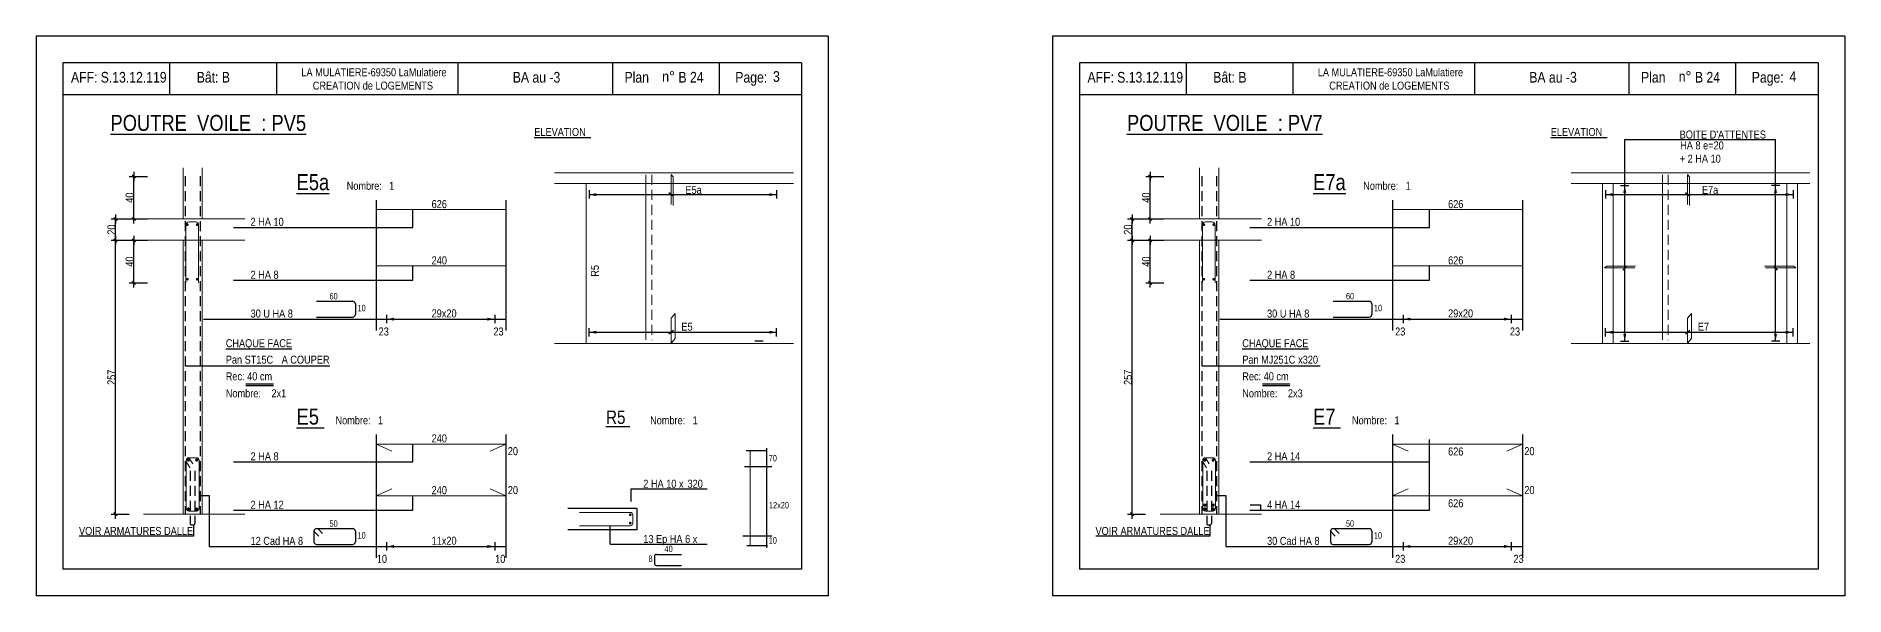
# Model space of a CAD drawing. Header units: metres. Extents: x -9927 to 45032, y -190416 to 12166.
# Drawn here: x 3250 to 6641, y -150821 to -149771 of the extents above; entities that cross this region are included whole.
import ezdxf
from ezdxf.enums import TextEntityAlignment as Align

# ---------------------------------------------------------------- set-up
doc = ezdxf.new("R2010")
doc.units = ezdxf.units.M
doc.header["$PDMODE"] = 65
doc.linetypes.add('CACHE2', pattern=[0.1875, 0.125, -0.0625])
for name, color, linetype in [('01_cote_gen', 4, 'Continuous'), ('01_fenetres', 171, 'Continuous'), ('01_linteaux', 3, 'Continuous'), ('01_sem', 42, 'Continuous'), ('01_texte', 230, 'Continuous'), ('AA_COTES', 2, 'Continuous')]:
    doc.layers.add(name, color=color, linetype=linetype)
doc.styles.add('STYLE2', font='ARIALN.TTF')
doc.dimstyles.new('JB25', dxfattribs={"dimscale": 0.1, "dimtxt": 150, "dimasz": 17, "dimexe": 0.1, "dimexo": 0.1, "dimgap": 0.09, "dimtad": 1, "dimdec": 1, "dimlfac": 0.5, "dimdsep": 46, "dimtxsty": 'STYLE2', "dimblk1": 'BOND_G', "dimblk2": 'BOND_D', "dimsah": 1, "dimcen": 1.5, "dimdle": 0.01, "dimse1": 1, "dimse2": 1, "dimclrd": 4, "dimclre": 2, "dimclrt": 5, "dimadec": 0, "dimazin": 0, "dimtfac": 2.333333, "dimtdec": 1, "dimtix": 1, "dimtmove": 2, "dimatfit": 3, "dimldrblk": 'BOND_G', "dimfxl": 1, "dimtolj": 1, "dimtzin": 0, "dimarcsym": 0})

# ---------------------------------------------------------------- blocks, each defined once
blk = doc.blocks.new('BOND_G')
at = {"layer": 'AA_COTES', "color": 0}
for p, q in [((5, 0), (-5, 0)), ((1.8, 1.8), (-1.8, -1.8)), ((0, -5), (0, 15))]:
    blk.add_line(p, q, dxfattribs=at)
blk = doc.blocks.new('BOND_D')
at = {"layer": 'AA_COTES', "color": 0}
for p, q in [((5, 0), (-5, 0)), ((-1.8, -1.8), (1.8, 1.8)), ((0, 5), (0, -15))]:
    blk.add_line(p, q, dxfattribs=at)
blk = doc.blocks.new('*D1394')
at = {"layer": '01_cote_gen', "color": 4, "linetype": 'Continuous', "lineweight": -2, "transparency": 16777216}
blk.add_line((5338.9, -150232.7), (5338.9, -150156.1), dxfattribs=at)
at = {"layer": 'DEFPOINTS', "color": 0, "linetype": 'Continuous', "lineweight": 0, "transparency": 16777216}
for p in [(5338.9, -150154.4), (5413.2, -150154.4), (5418.7, -150234.4)]:
    blk.add_point(p, dxfattribs=at)
at = {"layer": '01_cote_gen', "color": 4, "linetype": 'Continuous', "lineweight": -2, "transparency": 16777216, "xscale": 1.7, "yscale": 1.7, "zscale": 1.7}
for name, p, rotation in [('BOND_D', (5338.9, -150154.4), 90), ('BOND_G', (5338.9, -150234.4), 270)]:
    blk.add_blockref(name, p, dxfattribs=dict(at, rotation=rotation))
at = {"layer": '01_cote_gen', "color": 5, "linetype": 'Continuous', "lineweight": 0, "transparency": 16777216, "insert": (5331.2, -150194.4), "char_height": 15, "attachment_point": 5, "rotation": 90, "style": 'STYLE2'}
blk.add_mtext('\\A1;40', dxfattribs=at)
blk = doc.blocks.new('*D1395')
at = {"layer": '01_cote_gen', "color": 4, "linetype": 'Continuous', "lineweight": -2, "transparency": 16777216}
blk.add_line((5304.8, -150152.7), (5304.8, -150116.1), dxfattribs=at)
at = {"layer": 'DEFPOINTS', "color": 0, "linetype": 'Continuous', "lineweight": 0, "transparency": 16777216}
for p in [(5304.8, -150114.4), (5380.4, -150114.4), (5380.4, -150154.4)]:
    blk.add_point(p, dxfattribs=at)
at = {"layer": '01_cote_gen', "color": 4, "linetype": 'Continuous', "lineweight": -2, "transparency": 16777216, "xscale": 1.7, "yscale": 1.7, "zscale": 1.7}
for name, p, rotation in [('BOND_D', (5304.8, -150114.4), 90), ('BOND_G', (5304.8, -150154.4), 270)]:
    blk.add_blockref(name, p, dxfattribs=dict(at, rotation=rotation))
at = {"layer": '01_cote_gen', "color": 5, "linetype": 'Continuous', "lineweight": 0, "transparency": 16777216, "insert": (5297.1, -150134.4), "char_height": 15, "attachment_point": 5, "rotation": 90, "style": 'STYLE2'}
blk.add_mtext('\\A1;20', dxfattribs=at)
blk = doc.blocks.new('*D1396')
at = {"layer": '01_cote_gen', "color": 4, "lineweight": -2, "transparency": 16777216}
blk.add_line((5304.8, -150666.7), (5304.8, -150156.1), dxfattribs=at)
at = {"layer": 'DEFPOINTS', "color": 0, "lineweight": 0, "transparency": 16777216}
for p in [(5304.8, -150154.4), (5313.3, -150154.4), (5357.3, -150668.4)]:
    blk.add_point(p, dxfattribs=at)
at = {"layer": '01_cote_gen', "color": 4, "lineweight": -2, "transparency": 16777216, "xscale": 1.7, "yscale": 1.7, "zscale": 1.7}
for name, p, rotation in [('BOND_D', (5304.8, -150154.4), 90), ('BOND_G', (5304.8, -150668.4), 270)]:
    blk.add_blockref(name, p, dxfattribs=dict(at, rotation=rotation))
at = {"layer": '01_cote_gen', "color": 5, "lineweight": 0, "transparency": 16777216, "insert": (5297.1, -150411.4), "char_height": 15, "attachment_point": 5, "rotation": 90, "style": 'STYLE2'}
blk.add_mtext('\\A1;257', dxfattribs=at)
blk = doc.blocks.new('*D1397')
at = {"layer": '01_cote_gen', "color": 4, "lineweight": -2, "transparency": 16777216}
blk.add_line((5338.9, -150112.7), (5338.9, -150036.1), dxfattribs=at)
at = {"layer": 'DEFPOINTS', "color": 0, "lineweight": 0, "transparency": 16777216}
for p in [(5338.9, -150034.4), (5435.3, -150034.4), (5403.8, -150114.4)]:
    blk.add_point(p, dxfattribs=at)
at = {"layer": '01_cote_gen', "color": 4, "lineweight": -2, "transparency": 16777216, "xscale": 1.7, "yscale": 1.7, "zscale": 1.7}
for name, p, rotation in [('BOND_D', (5338.9, -150034.4), 90), ('BOND_G', (5338.9, -150114.4), 270)]:
    blk.add_blockref(name, p, dxfattribs=dict(at, rotation=rotation))
at = {"layer": '01_cote_gen', "color": 5, "lineweight": 0, "transparency": 16777216, "insert": (5331.2, -150074.4), "char_height": 15, "attachment_point": 5, "rotation": 90, "style": 'STYLE2'}
blk.add_mtext('\\A1;40', dxfattribs=at)
blk = doc.blocks.new('*D1398')
at = {"layer": '01_cote_gen', "color": 4, "linetype": 'Continuous', "lineweight": -2, "transparency": 16777216}
blk.add_line((3433.4, -150232.7), (3433.4, -150156.1), dxfattribs=at)
at = {"layer": 'DEFPOINTS', "color": 0, "linetype": 'Continuous', "lineweight": 0, "transparency": 16777216}
for p in [(3433.4, -150154.4), (3507.7, -150154.4), (3513.2, -150234.4)]:
    blk.add_point(p, dxfattribs=at)
at = {"layer": '01_cote_gen', "color": 4, "linetype": 'Continuous', "lineweight": -2, "transparency": 16777216, "xscale": 1.7, "yscale": 1.7, "zscale": 1.7}
for name, p, rotation in [('BOND_D', (3433.4, -150154.4), 90), ('BOND_G', (3433.4, -150234.4), 270)]:
    blk.add_blockref(name, p, dxfattribs=dict(at, rotation=rotation))
at = {"layer": '01_cote_gen', "color": 5, "linetype": 'Continuous', "lineweight": 0, "transparency": 16777216, "insert": (3425.7, -150194.4), "char_height": 15, "attachment_point": 5, "rotation": 90, "style": 'STYLE2'}
blk.add_mtext('\\A1;40', dxfattribs=at)
blk = doc.blocks.new('*D1399')
at = {"layer": '01_cote_gen', "color": 4, "linetype": 'Continuous', "lineweight": -2, "transparency": 16777216}
blk.add_line((3399.3, -150152.7), (3399.3, -150116.1), dxfattribs=at)
at = {"layer": 'DEFPOINTS', "color": 0, "linetype": 'Continuous', "lineweight": 0, "transparency": 16777216}
for p in [(3399.3, -150114.4), (3474.9, -150114.4), (3474.9, -150154.4)]:
    blk.add_point(p, dxfattribs=at)
at = {"layer": '01_cote_gen', "color": 4, "linetype": 'Continuous', "lineweight": -2, "transparency": 16777216, "xscale": 1.7, "yscale": 1.7, "zscale": 1.7}
for name, p, rotation in [('BOND_D', (3399.3, -150114.4), 90), ('BOND_G', (3399.3, -150154.4), 270)]:
    blk.add_blockref(name, p, dxfattribs=dict(at, rotation=rotation))
at = {"layer": '01_cote_gen', "color": 5, "linetype": 'Continuous', "lineweight": 0, "transparency": 16777216, "insert": (3391.6, -150134.4), "char_height": 15, "attachment_point": 5, "rotation": 90, "style": 'STYLE2'}
blk.add_mtext('\\A1;20', dxfattribs=at)
blk = doc.blocks.new('*D1400')
at = {"layer": '01_cote_gen', "color": 4, "lineweight": -2, "transparency": 16777216}
blk.add_line((3399.3, -150666.7), (3399.3, -150156.1), dxfattribs=at)
at = {"layer": 'DEFPOINTS', "color": 0, "lineweight": 0, "transparency": 16777216}
for p in [(3399.3, -150154.4), (3407.8, -150154.4), (3451.8, -150668.4)]:
    blk.add_point(p, dxfattribs=at)
at = {"layer": '01_cote_gen', "color": 4, "lineweight": -2, "transparency": 16777216, "xscale": 1.7, "yscale": 1.7, "zscale": 1.7}
for name, p, rotation in [('BOND_D', (3399.3, -150154.4), 90), ('BOND_G', (3399.3, -150668.4), 270)]:
    blk.add_blockref(name, p, dxfattribs=dict(at, rotation=rotation))
at = {"layer": '01_cote_gen', "color": 5, "lineweight": 0, "transparency": 16777216, "insert": (3391.6, -150411.4), "char_height": 15, "attachment_point": 5, "rotation": 90, "style": 'STYLE2'}
blk.add_mtext('\\A1;257', dxfattribs=at)
blk = doc.blocks.new('*D1401')
at = {"layer": '01_cote_gen', "color": 4, "lineweight": -2, "transparency": 16777216}
blk.add_line((3433.4, -150112.7), (3433.4, -150036.1), dxfattribs=at)
at = {"layer": 'DEFPOINTS', "color": 0, "lineweight": 0, "transparency": 16777216}
for p in [(3433.4, -150034.4), (3529.8, -150034.4), (3498.3, -150114.4)]:
    blk.add_point(p, dxfattribs=at)
at = {"layer": '01_cote_gen', "color": 4, "lineweight": -2, "transparency": 16777216, "xscale": 1.7, "yscale": 1.7, "zscale": 1.7}
for name, p, rotation in [('BOND_D', (3433.4, -150034.4), 90), ('BOND_G', (3433.4, -150114.4), 270)]:
    blk.add_blockref(name, p, dxfattribs=dict(at, rotation=rotation))
at = {"layer": '01_cote_gen', "color": 5, "lineweight": 0, "transparency": 16777216, "insert": (3425.7, -150074.4), "char_height": 15, "attachment_point": 5, "rotation": 90, "style": 'STYLE2'}
blk.add_mtext('\\A1;40', dxfattribs=at)

msp = doc.modelspace()

# ---------------------------------------------------------------- linework, layer by layer
at = {"layer": '01_cote_gen', "color": 5, "linetype": 'Continuous', "lineweight": 0}
for p, q in [((4393.42, -150031.46), (4393.42, -150341.22)), ((6298.97, -150031.46), (6298.97, -150341.22))]:
    msp.add_line(p, q, dxfattribs=at)
at = {"layer": '01_cote_gen', "color": 5, "linetype": 'CACHE2', "lineweight": 0, "ltscale": 150}
for p, q in [((4404.57, -150031.46), (4404.57, -150341.7)), ((6310.11, -150031.46), (6310.11, -150341.7))]:
    msp.add_line(p, q, dxfattribs=at)
at = {"layer": '01_fenetres', "ltscale": 30}
for p, q in [((3300.47, -149821.4), (3300.47, -150771.4)), ((3300.47, -149821.4), (3300.47, -150771.4)), ((3300.47, -149821.4), (3300.47, -150771.4)), ((4685.47, -149821.4), (3300.47, -149821.4)), ((3500.47, -149821.4), (3500.47, -149881.4)), ((3700.86, -149821.4), (3700.86, -149881.4)), ((4041.04, -149821.4), (4041.04, -149881.4)), ((4331.34, -149881.4), (4331.34, -149821.4)), ((4531.34, -149881.4), (4531.34, -149821.4)), ((4685.47, -149821.4), (4685.47, -150771.4)), ((5206.01, -149821.4), (5206.01, -150771.4)), ((5206.01, -149821.4), (5206.01, -150771.4)), ((5206.01, -149821.4), (5206.01, -150771.4)), ((6591.01, -149821.4), (5206.01, -149821.4)), ((5406.01, -149821.4), (5406.01, -149881.4)), ((5606.41, -149821.4), (5606.41, -149881.4)), ((5946.58, -149821.4), (5946.58, -149881.4)), ((6236.88, -149881.4), (6236.88, -149821.4)), ((6436.88, -149881.4), (6436.88, -149821.4)), ((6591.01, -149821.4), (6591.01, -150771.4)), ((4685.47, -149881.4), (3300.47, -149881.4)), ((6591.01, -149881.4), (5206.01, -149881.4)), ((4685.47, -150771.4), (3300.47, -150771.4)), ((6591.01, -150771.4), (5206.01, -150771.4))]:
    msp.add_line(p, q, dxfattribs=at)
at = {"layer": '01_linteaux', "linetype": 'Continuous'}
for p, q in [((3776.25, -150268.84), (3843.83, -150268.84)), ((5681.79, -150268.84), (5749.38, -150268.84)), ((3776.25, -150298.45), (3843.83, -150298.45)), ((3848.83, -150273.84), (3848.83, -150293.45)), ((5681.79, -150298.45), (5749.38, -150298.45)), ((5754.38, -150273.84), (5754.38, -150293.45)), ((3771.25, -150700.29), (3771.25, -150719.9)), ((3771.25, -150700.29), (3780.26, -150709.28)), ((3776.25, -150695.29), (3843.83, -150695.29)), ((3778.44, -150695.29), (3787.45, -150704.28)), ((3848.83, -150700.29), (3848.83, -150719.9)), ((5676.79, -150700.29), (5676.79, -150719.9)), ((5676.79, -150700.29), (5685.8, -150709.28)), ((5681.79, -150695.29), (5749.38, -150695.29)), ((5683.98, -150695.29), (5692.99, -150704.28)), ((5754.38, -150700.29), (5754.38, -150719.9)), ((3776.25, -150724.9), (3843.83, -150724.9)), ((5681.79, -150724.9), (5749.38, -150724.9))]:
    msp.add_line(p, q, dxfattribs=at)
for centre, start, end in [((3843.83, -150273.84), 0, 90), ((5749.38, -150273.84), 0, 90), ((3843.83, -150293.45), 270, 0), ((5749.38, -150293.45), 270, 0), ((3776.25, -150700.29), 90, 180), ((3843.83, -150700.29), 0, 90), ((5681.79, -150700.29), 90, 180), ((5749.38, -150700.29), 0, 90), ((3776.25, -150719.9), 180, 270), ((3843.83, -150719.9), 270, 0), ((5681.79, -150719.9), 180, 270), ((5749.38, -150719.9), 270, 0)]:
    msp.add_arc(centre, 5, start, end, dxfattribs=at)
at = {"layer": '01_sem', "color": 2, "lineweight": 0, "ltscale": 7}
for p, q in [((3525.8, -150114.4), (3525.8, -150018.66)), ((3561.8, -150114.4), (3561.8, -150018.66)), ((4222.35, -150027.77), (4670.13, -150027.77)), ((4440.85, -150030.86), (4440.85, -150087.52)), ((4440.85, -150030.86), (4444.39, -150035.09)), ((5431.34, -150114.4), (5431.34, -150018.66)), ((5467.34, -150114.4), (5467.34, -150018.66)), ((6127.89, -150027.77), (6575.67, -150027.77)), ((6346.39, -150030.86), (6346.39, -150087.52)), ((6346.39, -150030.86), (6349.93, -150035.09)), ((4222.35, -150047.77), (4670.13, -150047.77)), ((4281.45, -150047.77), (4281.45, -150347.77)), ((4444.39, -150035.09), (4444.39, -150089.01)), ((6127.89, -150047.77), (6575.67, -150047.77)), ((6186.99, -150047.77), (6186.99, -150347.77)), ((6206.99, -150047.77), (6206.99, -150347.77)), ((6349.93, -150035.09), (6349.93, -150089.01)), ((6532.51, -150047.77), (6532.51, -150347.77)), ((6552.51, -150047.77), (6552.51, -150347.77)), ((3887.68, -150096.77), (4131.16, -150096.77)), ((5793.22, -150096.77), (6036.7, -150096.77)), ((3451.75, -150114.4), (3641.74, -150114.4)), ((3531.08, -150126), (3531.08, -150234.4)), ((3549.08, -150120), (3537.08, -150120)), ((3555.08, -150126), (3555.08, -150234.4)), ((5357.29, -150114.4), (5547.28, -150114.4)), ((5436.62, -150126), (5436.62, -150234.4)), ((5454.62, -150120), (5442.62, -150120)), ((5460.62, -150126), (5460.62, -150234.4)), ((3451.75, -150154.4), (3641.74, -150154.4)), ((3525.8, -150154.4), (3525.8, -150668.4)), ((3561.8, -150154.4), (3561.8, -150668.4)), ((5357.29, -150154.4), (5547.28, -150154.4)), ((5431.34, -150154.4), (5431.34, -150668.4)), ((5467.34, -150154.4), (5467.34, -150668.4)), ((3887.68, -150202.35), (4131.16, -150202.35)), ((5793.22, -150202.35), (6036.7, -150202.35)), ((6190.62, -150206.32), (6194.86, -150202.79)), ((6190.62, -150206.32), (6247.29, -150206.32)), ((6194.86, -150202.79), (6248.78, -150202.79)), ((6544.65, -150202.79), (6490.73, -150202.79)), ((6548.88, -150206.32), (6492.22, -150206.32)), ((6544.65, -150202.79), (6548.88, -150206.32)), ((4440.85, -150300.27), (4448.13, -150291.57)), ((4440.85, -150347.32), (4440.85, -150300.27)), ((4448.13, -150338.61), (4448.13, -150291.57)), ((6346.39, -150300.27), (6353.67, -150291.57)), ((6346.39, -150347.32), (6346.39, -150300.27)), ((6353.67, -150338.61), (6353.67, -150291.57)), ((4222.35, -150347.77), (4670.13, -150347.77)), ((4440.85, -150347.32), (4448.13, -150338.61)), ((6127.89, -150347.77), (6575.67, -150347.77)), ((6346.39, -150347.32), (6353.67, -150338.61)), ((3887.68, -150536.63), (4131.16, -150536.63)), ((3887.68, -150536.63), (3917, -150549.97)), ((4131.16, -150536.63), (4101.83, -150549.97)), ((5793.22, -150536.63), (6036.7, -150536.63)), ((5793.22, -150536.63), (5822.54, -150549.97)), ((6036.7, -150536.63), (6007.37, -150549.97)), ((3531.8, -150567.4), (3531.8, -150657.4)), ((3531.8, -150570.18), (3539.15, -150581.37)), ((3536.8, -150562.4), (3550.8, -150562.4)), ((3536.8, -150562.4), (3544.15, -150573.59)), ((3555.8, -150567.4), (3555.8, -150657.4)), ((4589.01, -150549.55), (4589.01, -150726.74)), ((5437.34, -150567.4), (5437.34, -150657.4)), ((5437.34, -150570.18), (5444.69, -150581.37)), ((5442.34, -150562.4), (5456.34, -150562.4)), ((5442.34, -150562.4), (5449.69, -150573.59)), ((5461.34, -150567.4), (5461.34, -150657.4)), ((3887.68, -150633.8), (3917, -150620.46)), ((3887.68, -150633.8), (4131.16, -150633.8)), ((4131.16, -150633.8), (4101.83, -150620.46)), ((5793.22, -150633.8), (5822.54, -150620.46)), ((5793.22, -150633.8), (6036.7, -150633.8)), ((6036.7, -150633.8), (6007.37, -150620.46)), ((3451.75, -150668.4), (3641.74, -150668.4)), ((3468.38, -150668.4), (3620.68, -150668.4)), ((3536.8, -150662.4), (3550.8, -150662.4)), ((4364.04, -150664.85), (4269.04, -150664.85)), ((4369.04, -150669.85), (4369.04, -150684.85)), ((5357.29, -150668.4), (5547.28, -150668.4)), ((5373.92, -150668.4), (5526.22, -150668.4)), ((5442.34, -150662.4), (5456.34, -150662.4)), ((4364.04, -150689.85), (4269.04, -150689.85))]:
    msp.add_line(p, q, dxfattribs=at)
at = {"layer": '01_sem', "color": 2, "lineweight": 0, "ltscale": 7, "flags": 128}
for points, const_width in [([(3533.91, -150123.89, -1), (3533.91, -150126.39, -1)], 2.5), ([(3552.25, -150123.89, 1), (3552.25, -150126.39, 1)], 2.5), ([(5439.45, -150123.89, -1), (5439.45, -150126.39, -1)], 2.5), ([(5457.79, -150123.89, 1), (5457.79, -150126.39, 1)], 2.5), ([(3533.91, -150226.16, -1), (3533.91, -150228.66, -1)], 2.5), ([(3552.25, -150226.16, 1), (3552.25, -150228.66, 1)], 2.5), ([(5439.45, -150226.16, -1), (5439.45, -150228.66, -1)], 2.5), ([(5457.79, -150226.16, 1), (5457.79, -150228.66, 1)], 2.5), ([(3534.32, -150566.7, 1), (3537.32, -150566.7, 1)], 3), ([(3549.95, -150566.7, 1), (3552.95, -150566.7, 1)], 3), ([(5439.86, -150566.7, 1), (5442.86, -150566.7, 1)], 3), ([(5455.5, -150566.7, 1), (5458.5, -150566.7, 1)], 3), ([(3534.32, -150658.55, 1), (3537.32, -150658.55, 1)], 3), ([(3549.95, -150658.55, 1), (3552.95, -150658.55, 1)], 3), ([(4364.13, -150667.99, 1), (4364.13, -150670.49, 1)], 2.5), ([(5439.86, -150651.14, 1), (5442.86, -150651.14, 1)], 3), ([(5439.86, -150658.55, 1), (5442.86, -150658.55, 1)], 3), ([(5455.5, -150651.14, 1), (5458.5, -150651.14, 1)], 3), ([(5455.5, -150658.55, 1), (5458.5, -150658.55, 1)], 3), ([(4364.04, -150683.6, 1), (4364.04, -150686.1, 1)], 2.5)]:
    msp.add_lwpolyline(points, format="xyb", close=True, dxfattribs=dict(at, const_width=const_width))
at = {"layer": '01_sem', "color": 2, "lineweight": 0, "ltscale": 7}
for centre, radius, start, end in [((3537.08, -150126), 6, 90, 180), ((3549.08, -150126), 6, 0, 90), ((5442.62, -150126), 6, 90, 180), ((5454.62, -150126), 6, 0, 90), ((3536.8, -150567.4), 5, 90, 180), ((3550.8, -150567.4), 5, 0, 90), ((5442.34, -150567.4), 5, 90, 180), ((5456.34, -150567.4), 5, 0, 90), ((3536.8, -150657.4), 5, 180, 270), ((3550.8, -150657.4), 5, 270, 0), ((4364.04, -150669.85), 5, 0, 90), ((5442.34, -150657.4), 5, 180, 270), ((5456.34, -150657.4), 5, 270, 0), ((4364.04, -150684.85), 5, 270, 0)]:
    msp.add_arc(centre, radius, start, end, dxfattribs=at)
at = {"layer": '01_texte', "ltscale": 30}
for p, q in [((3250.47, -149771.4), (3250.47, -150821.4)), ((4735.47, -149771.4), (3250.47, -149771.4)), ((4735.47, -149771.4), (4735.47, -150821.4)), ((5156.01, -149771.4), (5156.01, -150821.4)), ((6641.01, -149771.4), (5156.01, -149771.4)), ((6641.01, -149771.4), (6641.01, -150821.4)), ((6228.45, -150343.91), (6228.45, -149965.49)), ((6511.06, -150343.91), (6511.06, -149965.49)), ((4286.82, -150060.62), (4286.82, -150076.25)), ((4444.99, -150071.99), (4436.72, -150065.36)), ((4638.51, -150060.62), (4638.51, -150076.25)), ((6192.37, -150060.62), (6192.37, -150076.25)), ((6220.38, -150051.68), (6236.02, -150051.68)), ((6350.53, -150071.99), (6342.26, -150065.36)), ((6519.12, -150051.68), (6503.48, -150051.68)), ((6544.05, -150060.62), (6544.05, -150076.25)), ((3887.68, -150078.82), (3887.68, -150323.45)), ((3956.68, -150130.17), (3956.68, -150096.77)), ((4131.16, -150078.82), (4131.16, -150323.45)), ((4286.82, -150068.68), (4638.51, -150068.68)), ((5793.22, -150078.82), (5793.22, -150323.45)), ((5862.23, -150130.17), (5862.23, -150096.77)), ((6036.7, -150078.82), (6036.7, -150323.45)), ((6192.37, -150068.68), (6544.05, -150068.68)), ((3620.27, -150130.17), (3956.68, -150130.17)), ((5525.81, -150130.17), (5862.23, -150130.17)), ((3620.27, -150229.45), (3956.68, -150229.45)), ((3956.68, -150229.45), (3956.68, -150202.35)), ((5525.81, -150229.45), (5862.23, -150229.45)), ((5862.23, -150229.45), (5862.23, -150202.35)), ((6231.76, -150202.19), (6225.13, -150210.46)), ((6507.75, -150202.19), (6514.37, -150210.46)), ((3563.85, -150302.31), (4131.16, -150302.31)), ((3907.39, -150294.25), (3907.39, -150309.89)), ((4110.06, -150294.25), (4110.06, -150309.89)), ((5469.39, -150302.31), (6036.7, -150302.31)), ((5812.93, -150294.25), (5812.93, -150309.89)), ((6015.61, -150294.25), (6015.61, -150309.89)), ((4286.82, -150334.93), (4286.82, -150319.29)), ((4286.82, -150326.87), (4638.51, -150326.87)), ((4444.99, -150323.56), (4436.72, -150330.18)), ((4638.51, -150334.93), (4638.51, -150319.29)), ((6192.37, -150334.93), (6192.37, -150319.29)), ((6192.37, -150326.87), (6544.05, -150326.87)), ((6350.53, -150323.56), (6342.26, -150330.18)), ((6544.05, -150334.93), (6544.05, -150319.29)), ((4613.58, -150343.91), (4597.94, -150343.91)), ((6220.38, -150343.91), (6236.02, -150343.91)), ((6519.12, -150343.91), (6503.48, -150343.91)), ((3887.68, -150518.69), (3887.68, -150749.91)), ((3956.68, -150570.04), (3956.68, -150536.63)), ((4131.16, -150518.69), (4131.16, -150749.91)), ((5793.22, -150518.69), (5793.22, -150749.91)), ((5862.23, -150660.9), (5862.23, -150528.22)), ((6036.7, -150518.69), (6036.7, -150749.91)), ((3620.27, -150570.04), (3956.68, -150570.04)), ((5525.81, -150570.04), (5862.23, -150570.04)), ((3555.8, -150633.36), (3574.97, -150633.36)), ((3574.97, -150633.36), (3574.97, -150728.76)), ((3956.68, -150660.9), (3956.68, -150633.8)), ((5461.34, -150633.36), (5480.51, -150633.36)), ((5480.51, -150633.36), (5480.51, -150728.76)), ((3620.27, -150660.9), (3956.68, -150660.9)), ((5525.81, -150660.9), (5862.23, -150660.9)), ((5526, -150650.43), (5545.36, -150650.43)), ((5545.36, -150650.43), (5545.36, -150660.9)), ((3545.09, -150688.45), (3545.09, -150709.68)), ((5450.63, -150688.45), (5450.63, -150709.68)), ((3545.09, -150709.68), (3331.3, -150709.68)), ((3574.97, -150728.76), (4131.16, -150728.76)), ((3907.39, -150720.7), (3907.39, -150736.34)), ((4110.06, -150720.7), (4110.06, -150736.34)), ((5450.63, -150709.68), (5236.84, -150709.68)), ((5480.51, -150728.76), (6036.7, -150728.76)), ((5812.93, -150720.7), (5812.93, -150736.34)), ((6015.61, -150720.7), (6015.61, -150736.34)), ((4735.47, -150821.4), (3250.47, -150821.4)), ((6641.01, -150821.4), (5156.01, -150821.4))]:
    msp.add_line(p, q, dxfattribs=at)
at = {"layer": '01_texte'}
for p, q in [((6228.45, -149965.49), (6511.06, -149965.49)), ((3529.8, -150389.89), (3801.12, -150389.89)), ((5435.34, -150389.89), (5657.58, -150389.89)), ((3695.27, -150424.07), (3643.51, -150424.07)), ((3695.27, -150427.38), (3643.51, -150427.38)), ((5600.81, -150424.07), (5549.06, -150424.07)), ((5600.81, -150427.38), (5549.06, -150427.38)), ((4619.76, -150549.55), (4581.55, -150549.55)), ((4619.76, -150544.13), (4619.76, -150731.15)), ((4629.31, -150579.63), (4578.47, -150579.63)), ((4365.67, -150644.65), (4365.67, -150620.6)), ((4365.67, -150620.6), (4508.39, -150620.6)), ((4376.54, -150657.35), (4247.02, -150657.35)), ((4376.54, -150657.35), (4376.54, -150697.35)), ((4376.54, -150697.35), (4247.02, -150697.35)), ((4326.39, -150724.31), (4326.39, -150689.85)), ((4629.7, -150709.61), (4575.32, -150709.61)), ((4326.39, -150724.31), (4508.39, -150724.31)), ((4582.62, -150726.99), (4621.12, -150726.99)), ((4409.56, -150747.08), (4409.56, -150760.8)), ((4413.06, -150743.58), (4460.36, -150743.58)), ((4413.06, -150764.3), (4460.36, -150764.3))]:
    msp.add_line(p, q, dxfattribs=at)
at = {"layer": '01_texte', "linetype": 'CACHE2', "ltscale": 150}
for p, q in [((3529.8, -150034.37), (3529.8, -150668.4)), ((3557.8, -150034.37), (3557.8, -150668.4)), ((5435.34, -150034.37), (5435.34, -150668.4)), ((5463.34, -150034.37), (5463.34, -150668.4)), ((3539.26, -150586.61), (3539.26, -150685.45)), ((3548.09, -150586.61), (3548.09, -150685.45)), ((5444.8, -150586.61), (5444.8, -150685.45)), ((5453.63, -150586.61), (5453.63, -150685.45)), ((3542.26, -150688.45), (3545.09, -150688.45)), ((5447.8, -150688.45), (5450.63, -150688.45))]:
    msp.add_line(p, q, dxfattribs=at)
for centre, start, end in [((3542.26, -150685.45), 180, 270), ((3545.09, -150685.45), 270, 0), ((5447.8, -150685.45), 180, 270), ((5450.63, -150685.45), 270, 0)]:
    msp.add_arc(centre, 3, start, end, dxfattribs=at)
at = {"layer": '01_texte'}
for centre, start, end in [((4413.06, -150747.08), 90, 180), ((4413.06, -150760.8), 180, 270)]:
    msp.add_arc(centre, 3.5, start, end, dxfattribs=at)
at = {"layer": '01_texte', "ltscale": 30}
for points in [[(6228.45, -150051.68), (6225.69, -150065.5), (6228.45, -150065.5)], [(6228.45, -150051.68), (6231.2, -150065.5), (6228.45, -150065.5)], [(6511.06, -150051.68), (6508.31, -150065.5), (6511.06, -150065.5)], [(6511.06, -150051.68), (6513.82, -150065.5), (6511.06, -150065.5)], [(4286.82, -150068.68), (4300.65, -150065.92), (4300.65, -150068.68)], [(4286.82, -150068.68), (4300.65, -150071.43), (4300.65, -150068.68)], [(4638.51, -150068.68), (4624.68, -150065.92), (4624.68, -150068.68)], [(4638.51, -150068.68), (4624.68, -150071.43), (4624.68, -150068.68)], [(6192.37, -150068.68), (6206.19, -150065.92), (6206.19, -150068.68)], [(6192.37, -150068.68), (6206.19, -150071.43), (6206.19, -150068.68)], [(6544.05, -150068.68), (6530.23, -150065.92), (6530.23, -150068.68)], [(6544.05, -150068.68), (6530.23, -150071.43), (6530.23, -150068.68)], [(3907.39, -150302.31), (3921.21, -150299.55), (3921.21, -150302.31)], [(3907.39, -150302.31), (3921.21, -150305.06), (3921.21, -150302.31)], [(4110.06, -150302.31), (4096.24, -150299.55), (4096.24, -150302.31)], [(4110.06, -150302.31), (4096.24, -150305.06), (4096.24, -150302.31)], [(5812.93, -150302.31), (5826.76, -150299.55), (5826.76, -150302.31)], [(5812.93, -150302.31), (5826.76, -150305.06), (5826.76, -150302.31)], [(6015.61, -150302.31), (6001.78, -150299.55), (6001.78, -150302.31)], [(6015.61, -150302.31), (6001.78, -150305.06), (6001.78, -150302.31)], [(4286.82, -150326.87), (4300.65, -150324.11), (4300.65, -150326.87)], [(4286.82, -150326.87), (4300.65, -150329.62), (4300.65, -150326.87)], [(4638.51, -150326.87), (4624.68, -150324.11), (4624.68, -150326.87)], [(4638.51, -150326.87), (4624.68, -150329.62), (4624.68, -150326.87)], [(6192.37, -150326.87), (6206.19, -150324.11), (6206.19, -150326.87)], [(6192.37, -150326.87), (6206.19, -150329.62), (6206.19, -150326.87)], [(6228.45, -150343.91), (6225.69, -150330.08), (6228.45, -150330.08)], [(6228.45, -150343.91), (6231.2, -150330.08), (6228.45, -150330.08)], [(6511.06, -150343.91), (6508.31, -150330.08), (6511.06, -150330.08)], [(6511.06, -150343.91), (6513.82, -150330.08), (6511.06, -150330.08)], [(6544.05, -150326.87), (6530.23, -150324.11), (6530.23, -150326.87)], [(6544.05, -150326.87), (6530.23, -150329.62), (6530.23, -150326.87)], [(3907.39, -150728.76), (3921.21, -150726.01), (3921.21, -150728.76)], [(3907.39, -150728.76), (3921.21, -150731.52), (3921.21, -150728.76)], [(4110.06, -150728.76), (4096.24, -150726.01), (4096.24, -150728.76)], [(4110.06, -150728.76), (4096.24, -150731.52), (4096.24, -150728.76)], [(5812.93, -150728.76), (5826.76, -150726.01), (5826.76, -150728.76)], [(5812.93, -150728.76), (5826.76, -150731.52), (5826.76, -150728.76)], [(6015.61, -150728.76), (6001.78, -150726.01), (6001.78, -150728.76)], [(6015.61, -150728.76), (6001.78, -150731.52), (6001.78, -150728.76)]]:
    msp.add_solid(points, dxfattribs=at)

# ---------------------------------------------------------------- texts
at = {"layer": '01_texte', "style": 'STYLE2'}
for s, height, p in [('AFF:', 20, (3315.76, -149858.55)), ('S.13.12.119', 20, (3371.43, -149858.55)), ('Bât: B', 20, (3551.41, -149858.55)), ('LA MULATIERE-69350 LaMulatiere', 15, (3747.56, -149846.69)), ('CREATION de LOGEMENTS', 15, (3769.04, -149871.69)), ('BA au -3', 20, (4143.86, -149858.55)), ('Plan', 20, (4353.38, -149858.55)), ('n%%D', 20, (4424.07, -149857.11)), ('B 24', 20, (4454.41, -149858.55)), ('Page:', 20, (4561.05, -149858.55)), ('3', 20, (4631.74, -149857.11)), ('AFF:', 20, (5221.31, -149858.55)), ('S.13.12.119', 20, (5276.97, -149858.55)), ('Bât: B', 20, (5456.95, -149858.55)), ('LA MULATIERE-69350 LaMulatiere', 15, (5653.1, -149846.69)), ('CREATION de LOGEMENTS', 15, (5674.58, -149871.69)), ('BA au -3', 20, (6049.4, -149858.55)), ('Plan', 20, (6258.92, -149858.55)), ('n%%D', 20, (6329.61, -149857.11)), ('B 24', 20, (6359.95, -149858.55)), ('Page:', 20, (6466.59, -149858.55)), ('4', 20, (6537.28, -149857.11)), ('%%UELEVATION  ', 15, (4184.2, -149958.75)), ('%%UELEVATION  ', 15, (6089.74, -149958.75)), ('%%UE5a', 30, (3738.6, -150060.32)), ('%%UE7a', 30, (5644.15, -150060.32)), ('Nombre:', 15, (3832.57, -150059.68)), ('1', 15, (3912.2, -150059.68)), ('E5a', 15, (4467.6, -150067.32)), ('Nombre:', 15, (5738.12, -150059.68)), ('1', 15, (5817.74, -150059.68)), ('E7a', 15, (6373.14, -150067.32)), ('626', 15, (3991.77, -150093.98)), ('626', 15, (5897.31, -150093.98)), ('2 HA 10', 15, (3652.4, -150127.22)), ('2 HA 10', 15, (5557.94, -150127.22)), ('240', 15, (3991.77, -150199.56)), ('626', 15, (5897.31, -150199.56)), ('2 HA 8', 15, (3652.4, -150226.5)), ('2 HA 8', 15, (5557.94, -150226.5)), ('60', 12, (3800.31, -150265.29)), ('60', 12, (5705.85, -150265.29)), ('30 U HA 8', 15, (3652.4, -150299.35)), ('10', 12, (3852.82, -150287.49)), ('29x20', 15, (3991.77, -150299.01)), ('30 U HA 8', 15, (5557.94, -150299.35)), ('10', 12, (5758.36, -150287.49)), ('29x20', 15, (5897.31, -150299.01)), ('23', 15, (3892.45, -150332.96)), ('23', 15, (4107.59, -150332.96)), ('E5', 15, (4460.02, -150323.88)), ('23', 15, (5797.99, -150332.96)), ('23', 15, (6013.13, -150332.96)), ('E7', 15, (6365.57, -150323.88)), ('%%UCHAQUE FACE', 15, (3605.93, -150354.98)), ('Pan ST15C', 15, (3605.93, -150385.77)), ('A COUPER', 15, (3710.67, -150385.77)), ('%%UCHAQUE FACE', 15, (5511.48, -150354.98)), ('Pan MJ251C', 15, (5511.48, -150385.77)), ('x320', 15, (5616.22, -150385.77)), ('Rec: 40 cm', 15, (3605.93, -150417.05)), ('Rec: 40 cm', 15, (5511.48, -150417.05)), ('Nombre:', 15, (3605.93, -150448.96)), (' 2x1', 15, (3686.78, -150448.96)), ('Nombre:', 15, (5511.48, -150448.96)), (' 2x3', 15, (5592.33, -150448.96)), ('%%UE5 ', 30, (3738.6, -150500.18)), ('%%UE7 ', 30, (5644.15, -150500.18)), ('Nombre:', 15, (3811.57, -150499.55)), ('1', 15, (3891.19, -150499.55)), ('%%UR5 ', 25, (4318.64, -150498.74)), ('Nombre:', 15, (4401.33, -150499.55)), ('1', 15, (4480.96, -150499.55)), ('Nombre:', 15, (5717.11, -150499.55)), ('1', 15, (5796.74, -150499.55)), ('240', 15, (3991.77, -150533.49)), ('2 HA 8', 15, (3652.4, -150567.08)), ('20', 15, (4134.62, -150557.45)), ('70', 12, (4623.69, -150569.18)), ('2 HA 14', 15, (5557.94, -150567.08)), ('626', 15, (5897.31, -150558.08)), ('20', 15, (6040.17, -150557.45)), ('2 HA 10 x', 15, (4388.58, -150618.57)), ('320', 15, (4471.48, -150618.57)), ('240', 15, (3991.77, -150630.65)), ('20', 15, (4134.62, -150630.47)), ('626', 15, (5897.31, -150655.25)), ('20', 15, (6040.17, -150630.47)), ('2 HA 12', 15, (3652.4, -150657.95)), ('12x20', 12, (4624.2, -150657.38)), ('4 HA 14', 15, (5557.94, -150657.95)), ('VOIR ARMATURES DALLE', 15, (3330.77, -150707.17)), ('50', 12, (3800.31, -150691.74)), ('10', 12, (3852.82, -150713.95)), ('13 Ep HA 6 x', 15, (4388.58, -150722.29)), ('VOIR ARMATURES DALLE', 15, (5236.31, -150707.17)), ('50', 12, (5705.85, -150691.74)), ('10', 12, (5758.36, -150713.95)), ('12 Cad HA 8', 15, (3652.4, -150725.81)), ('11x20', 15, (3991.77, -150725.46)), ('40', 12, (4428.53, -150739.11)), ('10', 12, (4623.69, -150723.4)), ('30 Cad HA 8', 15, (5557.94, -150725.81)), ('29x20', 15, (5897.31, -150725.46)), ('10', 15, (3889.05, -150759.41)), ('10', 15, (4110.91, -150759.41)), ('8', 12, (4398.38, -150757.79)), ('23', 15, (5797.99, -150759.41)), ('23', 15, (6019.85, -150759.41))]:
    msp.add_text(s, height=height, dxfattribs=at).set_placement(p)
for s, p in [('%%UPOUTRE  VOILE  : PV5', (3573.14, -149934.16)), ('%%UPOUTRE  VOILE  : PV7', (5478.69, -149934.16))]:
    msp.add_text(s, height=30, dxfattribs=at).set_placement(p, align=Align.MIDDLE)
for s, p in [("BOITE D'ATTENTES", (6493.1, -149963.46)), ('+ 2 HA 10 ', (6413.18, -150008.79)), ('HA 8 e=20', (6414.04, -149983.86))]:
    msp.add_text(s, height=15, dxfattribs=at).set_placement(p, align=Align.RIGHT)
msp.add_text('R5', height=15, rotation=90, dxfattribs=at).set_placement((4305.25, -150222.79))

# ---------------------------------------------------------------- dimensions: what is measured, and where the dimension line sits
at = {"layer": '01_cote_gen', "lineweight": 0}
for base, p1, p2, picture, middle in [((3433.37, -150034.37), (3498.27, -150114.4), (3529.8, -150034.37), '*D1401', (3425.7, -150074.38)), ((5338.91, -150034.37), (5403.82, -150114.4), (5435.34, -150034.37), '*D1397', (5331.24, -150074.38)), ((3399.27, -150154.4), (3451.75, -150668.4), (3407.77, -150154.4), '*D1400', (3391.6, -150411.4)), ((5304.81, -150154.4), (5357.29, -150668.4), (5313.31, -150154.4), '*D1396', (5297.15, -150411.4))]:
    dim = msp.add_linear_dim(base=base, p1=p1, p2=p2, angle=90, dimstyle='JB25', dxfattribs=at)
    dim.commit()
    dim.dimension.update_dxf_attribs({"geometry": picture, "text_midpoint": middle})
at = {"layer": '01_cote_gen', "linetype": 'Continuous', "lineweight": 0}
for base, p1, p2, picture, middle in [((3399.27, -150114.4), (3474.86, -150154.4), (3474.86, -150114.4), '*D1399', (3391.6, -150134.4)), ((5304.81, -150114.4), (5380.4, -150154.4), (5380.4, -150114.4), '*D1395', (5297.15, -150134.4)), ((3433.37, -150154.4), (3513.17, -150234.4), (3507.66, -150154.4), '*D1398', (3425.7, -150194.4)), ((5338.91, -150154.4), (5418.71, -150234.4), (5413.2, -150154.4), '*D1394', (5331.24, -150194.4))]:
    dim = msp.add_linear_dim(base=base, p1=p1, p2=p2, angle=90, dimstyle='JB25', dxfattribs=at)
    dim.commit()
    dim.dimension.update_dxf_attribs({"geometry": picture, "text_midpoint": middle})

doc.saveas('drawing.dxf')
